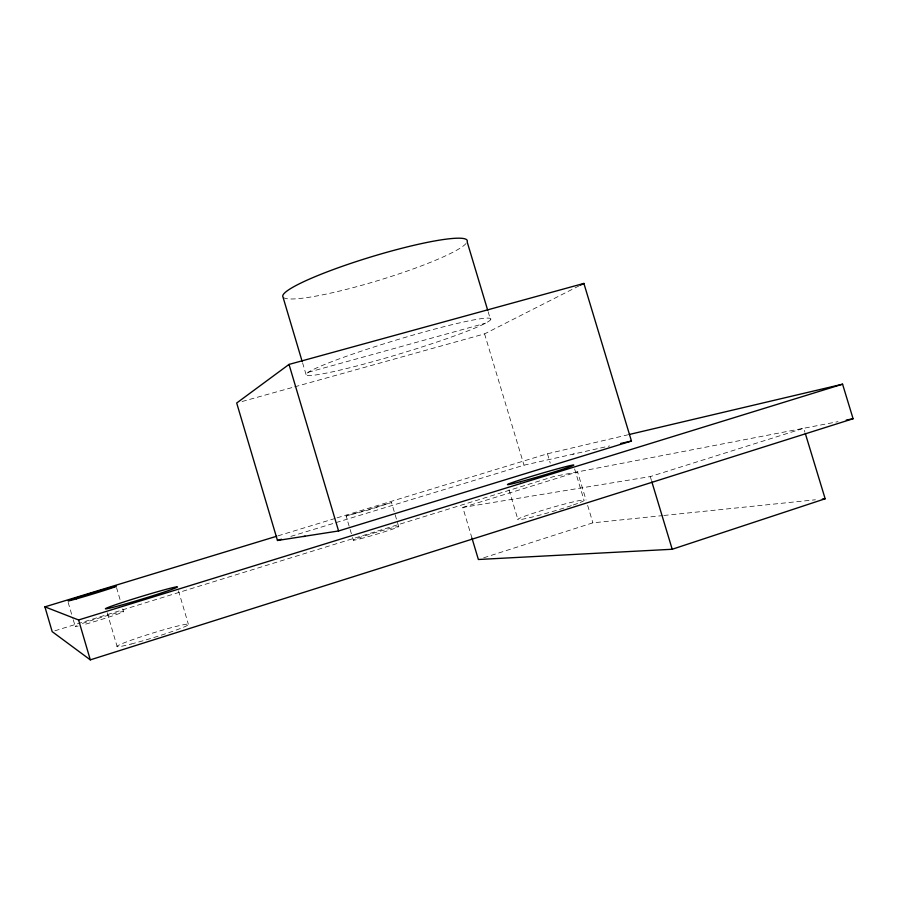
<?xml version="1.0" encoding="UTF-8"?>
<svg xmlns="http://www.w3.org/2000/svg" width="898" height="898" viewBox="0 0 898 898"><rect width="100%" height="100%" fill="white"/><g stroke="black" fill="none" stroke-linecap="round" stroke-linejoin="round"><path stroke-width="0.67" stroke-dasharray="4.49 3.37" d="M398.69 526.61L391.506 502.521L368.708 509.896L346.123 516.036L349.715 528.08M294.623 386.858L484.572 333.876L578.918 285.946M346.123 516.036L391.506 502.521M483.696 557.793L592.893 522.827L662.432 515.62M471.978 538.138L462.796 507.437L650.264 476.591L803.721 428.267L804.934 432.264M54.845 630.811L554.246 476.389L838.014 421.656M462.796 507.437L577.571 471.888L586.046 500.04M290.873 536.387L524.005 465.186L609.63 445.947M572.823 454.22L574.013 453.849M278.088 535.825L335.706 518.269M337.053 517.865L547.454 453.771L627.691 434.856M242.078 401.518L293.276 387.24M308.182 372.311L485.594 323.168M663.824 515.474L815.418 499.782M650.264 476.591L651.465 480.553M587.651 505.394L592.893 522.827M574.608 468.924L583.969 500.029M547.454 453.771L550.25 463.087M488.142 311.729L490.566 319.789A96.49 7.128 -16.8 0 1 346.022 368.685A96.49 7.128 -16.8 0 1 358.785 352.005A96.49 7.128 -16.8 0 1 490.566 319.789M484.572 333.876L524.005 465.186M509.031 489.87L517.966 519.684M302.559 362.781L306.162 374.87M350.108 529.427L352.106 536.117M352.499 537.453L353.296 540.136M178.489 590.772L188.356 624.177M116.538 587.618L120.444 600.897M122.79 608.855L123.565 611.516M107.165 612.649L117.155 646.627M68.158 602.378L72.873 618.441M73.266 619.777L75.23 626.478M571.341 505.641A34.629 1.998 -16.2 0 1 518.786 519.74A34.629 1.998 -16.2 0 1 556.67 506.191A34.629 1.998 -16.2 0 1 578.84 502.97M577.571 503.441A34.629 1.998 -16.2 0 1 572.711 505.181M82.403 623.448A25.346 1.033 -17.1 0 1 116.269 613.065A25.346 1.033 -17.1 0 1 117.245 614.277A25.346 1.033 -17.1 0 1 83.424 624.716M78.115 626.041A25.346 1.033 -17.1 0 1 77.789 625.143M466.04 243.515A96.389 12.336 -16.9 0 1 370.279 282.87A96.389 12.336 -16.9 0 1 282.96 296.946M360.199 538.811A23.685 0.954 -16.6 0 0 398.005 527.081A23.685 0.954 -16.6 0 0 369.774 534.288A23.685 0.954 -16.6 0 0 360.199 538.811M131.108 644.034A37.48 2.29 -17.2 0 0 188.367 624.806A37.48 2.29 -17.2 0 0 139.067 637.457A37.48 2.29 -17.2 0 0 131.108 644.034"/><path stroke-width="1.35" d="M289.021 364.42L236.69 403.022L277.471 540.484L338.58 530.965L631.451 441.041L583.891 283.42L289.021 364.42L338.58 530.965M580.164 285.317L583.891 283.42M471.978 538.138L478.376 559.499L672.209 549.262L825.161 498.772L805.338 433.588M276.741 536.229L44.9 606.857L52.174 631.642L90.305 659.862L853.1 418.737L842.571 384.187L629.049 434.531M44.9 606.857L78.586 619.968L842.571 384.187M277.471 540.484L281.489 539.249M303.782 536.577L305.096 536.173M620.54 443.489L631.451 441.041M846.242 420.062L853.1 418.737M822.377 499.052L825.161 498.772M651.869 481.878L672.209 549.262M487.737 310.382L467.151 241.854A96.389 12.336 -16.9 0 0 375.027 255.706A96.389 12.336 -16.9 0 0 282.96 296.946L302.155 361.434M78.586 619.968L90.305 659.862M119.782 605.544A37.469 1.336 -16.9 0 0 177.254 587.146A37.469 1.336 -16.9 0 0 128.201 600.571A37.469 1.336 -16.9 0 0 119.782 605.544M76.33 598.887A25.335 0.606 -16.9 0 0 115.842 586.54A25.335 0.606 -16.9 0 0 83.761 595.565A25.335 0.606 -16.9 0 0 76.33 598.887M520.458 481.732A34.607 1.167 -16.4 0 0 573.485 465.344A34.607 1.167 -16.4 0 0 527.687 477.523A34.607 1.167 -16.4 0 0 520.458 481.732"/></g></svg>
